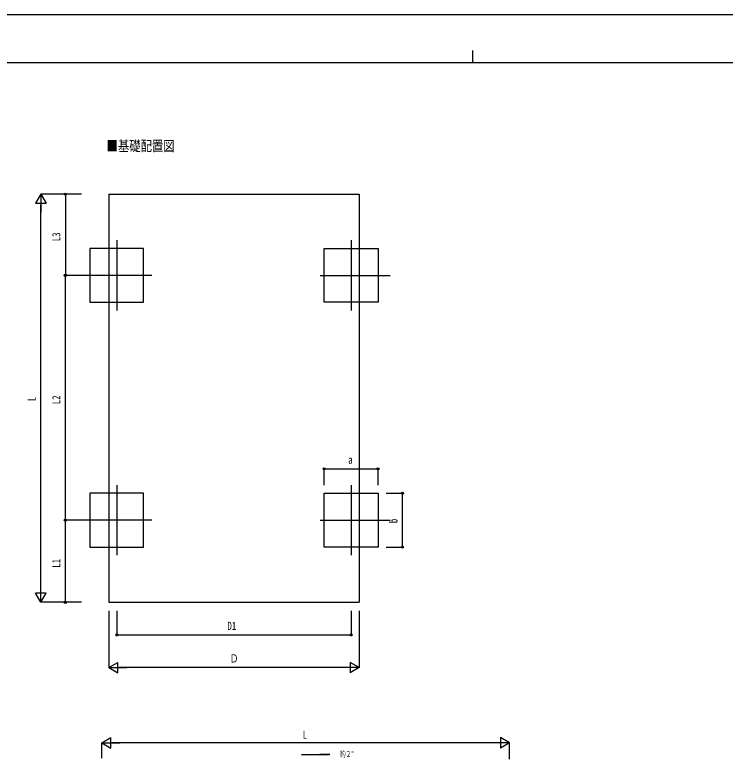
# Model space of a CAD drawing. Units: millimetres, scale not verified. Extents: x -12615 to 12615, y -8910 to 8910.
# Drawn here: x -5625 to 3079, y -255 to 8910 of the extents above; entities that cross this region are included whole.
import ezdxf
from ezdxf.enums import TextEntityAlignment as Align

# ---------------------------------------------------------------- set-up
doc = ezdxf.new("R2010")
doc.units = ezdxf.units.MM
doc.header["$LTSCALE"] = 40
for name, color, linetype in [('0-2_USER1', 3, 'Continuous'), ('0-3_YKK_12', 2, 'Continuous'), ('0-5_YKK_A1', 4, 'Continuous'), ('0-6_YKK_D', 6, 'Continuous'), ('0-7_YKK_ZWAK', 7, 'Continuous')]:
    doc.layers.add(name, color=color, linetype=linetype)
doc.styles.add('ＭＳ ゴシック', font='')
doc.styles.get('ＭＳ ゴシック').set_extended_font_data('MS Gothic')

msp = doc.modelspace()

# ---------------------------------------------------------------- linework, layer by layer
at = {"layer": '0-3_YKK_12'}
for p, q in [((-4377.29, 6149.84), (-4377.29, 5289.84)), ((-1504.29, 6149.84), (-1504.29, 5289.84)), ((-3947.29, 5719.84), (-4807.29, 5719.84)), ((-1884.29, 5719.84), (-1024.29, 5719.84)), ((-4377.29, 3149.84), (-4377.29, 2289.84)), ((-1504.29, 3149.84), (-1504.29, 2289.84)), ((-3947.29, 2719.84), (-4807.29, 2719.84)), ((-1884.29, 2719.84), (-1024.29, 2719.84))]:
    msp.add_line(p, q, dxfattribs=at)
at = {"layer": '0-5_YKK_A1'}
for p, q in [((-4475.79, 6714.05), (-4475.79, 1714.16)), ((-4475.79, 1714.16), (-1405.79, 1714.16)), ((-2111.38, -156.51), (-1775.38, -144.09)), ((-1775.38, -156.51), (-2111.38, -156.51)), ((-1775.38, -144.09), (-1775.38, -156.51))]:
    msp.add_line(p, q, dxfattribs=at)
msp.add_lwpolyline([(-4475.79, 6714.05), (-1405.79, 6714.05), (-1405.79, 1714.16)], dxfattribs=at)
for points in [[(-4047.29, 5389.84), (-4047.29, 6049.84), (-4707.29, 6049.84), (-4707.29, 5389.84)], [(-1834.29, 5389.84), (-1834.29, 6049.84), (-1174.29, 6049.84), (-1174.29, 5389.84)], [(-4047.29, 2389.84), (-4047.29, 3049.84), (-4707.29, 3049.84), (-4707.29, 2389.84)], [(-1834.29, 2389.84), (-1834.29, 3049.84), (-1174.29, 3049.84), (-1174.29, 2389.84)]]:
    msp.add_lwpolyline(points, close=True, dxfattribs=at)
at = {"layer": '0-6_YKK_D'}
for p, q in [((-5307.29, 6714.05), (-5371.54, 6602.77)), ((-4807.29, 6714.05), (-5308.29, 6714.05)), ((-5307.29, 6714.05), (-5243.04, 6602.77)), ((-5307.29, 6714.05), (-5307.29, 6491.48)), ((-4807.29, 6714.05), (-5008.29, 6714.05)), ((-5007.29, 6714.05), (-5007.29, 5719.84)), ((-5371.54, 6602.77), (-5243.04, 6602.77)), ((-5307.29, 1842.66), (-5307.29, 6585.55)), ((-4807.29, 5719.84), (-5008.29, 5719.84)), ((-4807.29, 5719.84), (-5008.29, 5719.84)), ((-5007.29, 2719.84), (-5007.29, 5719.84)), ((-1834.29, 3149.84), (-1834.29, 3350.84)), ((-1834.29, 3349.84), (-1174.29, 3349.84)), ((-1174.29, 3149.84), (-1174.29, 3350.84)), ((-1074.29, 3049.84), (-873.29, 3049.84)), ((-874.29, 2389.84), (-874.29, 3049.84)), ((-4807.29, 2719.84), (-5008.29, 2719.84)), ((-4807.29, 2719.84), (-5008.29, 2719.84)), ((-5007.29, 1714.16), (-5007.29, 2719.84)), ((-1074.29, 2389.84), (-873.29, 2389.84)), ((-5307.29, 1714.16), (-5307.29, 1936.73)), ((-5307.29, 1714.16), (-5371.54, 1825.45)), ((-5243.04, 1825.45), (-5371.54, 1825.45)), ((-5307.29, 1714.16), (-5243.04, 1825.45)), ((-4807.29, 1714.16), (-5308.29, 1714.16)), ((-4807.29, 1714.16), (-5008.29, 1714.16)), ((-4475.79, 1610.7), (-4475.79, 913.16)), ((-4377.29, 1610.7), (-4377.29, 1313.16)), ((-1504.29, 1610.7), (-1504.29, 1313.16)), ((-1405.79, 1610.7), (-1405.79, 913.16)), ((-4377.29, 1314.16), (-1504.29, 1314.16)), ((-4475.79, 914.16), (-4364.51, 978.41)), ((-4364.51, 849.91), (-4364.51, 978.41)), ((-1405.79, 914.16), (-1517.07, 978.41)), ((-1517.07, 978.41), (-1517.07, 849.91)), ((-4475.79, 914.16), (-4364.51, 849.91)), ((-4475.79, 914.16), (-4253.22, 914.16)), ((-1534.29, 914.16), (-4347.29, 914.16)), ((-1405.79, 914.16), (-1628.36, 914.16)), ((-1405.79, 914.16), (-1517.07, 849.91)), ((-4561.81, -8.21), (-4450.47, 56.08)), ((-4450.47, -72.5), (-4450.47, 56.08)), ((438.27, -8.21), (326.92, 56.08)), ((326.92, 56.08), (326.92, -72.5)), ((-4561.81, -197.58), (-4561.81, -7.21)), ((-4561.81, -8.21), (-4450.47, -72.5)), ((-4561.81, -8.21), (-4339.12, -8.21)), ((309.7, -8.21), (-4433.24, -8.21)), ((438.27, -8.21), (215.58, -8.21)), ((438.27, -8.21), (326.92, -72.5)), ((438.27, -208.21), (438.27, -7.21))]:
    msp.add_line(p, q, dxfattribs=at)
for centre in [(-5007.29, 6714.05), (-5007.29, 5719.84), (-5007.29, 5719.84), (-1834.29, 3349.84), (-1174.29, 3349.84), (-874.29, 3049.84), (-5007.29, 2719.84), (-5007.29, 2719.84), (-874.29, 2389.84), (-5007.29, 1714.16), (-4377.29, 1314.16), (-1504.29, 1314.16)]:
    msp.add_circle(centre, 12.75, dxfattribs=at)
at = {"layer": '0-7_YKK_ZWAK'}
for p, q in [((-14.94, 8475), (-14.94, 8325)), ((11685.06, 8325), (-11714.94, 8325))]:
    msp.add_line(p, q, dxfattribs=at)
msp.add_lwpolyline([(-12615, -8910), (12615, -8910), (12615, 8910), (-12615, 8910)], close=True, dxfattribs=at)

# ---------------------------------------------------------------- texts
at = {"layer": '0-2_USER1', "style": 'ＭＳ ゴシック'}
for s, height, width, p in [('■基礎配置図', 127.3, 0.8, (-4501.18, 7203.62)), ('約２°', 70.7, 0.7, (-1640.09, -201.31))]:
    msp.add_text(s, height=height, dxfattribs=dict(at, width=width)).set_placement(p, align=Align.BOTTOM_LEFT)
at = {"layer": '0-6_YKK_D', "style": 'ＭＳ ゴシック', "width": 0.8}
for s, p in [('L3', (-5039.29, 6137.74)), ('L', (-5339.29, 4178.11)), ('L2', (-5039.29, 4140.64)), ('b', (-906.29, 2683.84)), ('L1', (-5039.29, 2137.8))]:
    msp.add_text(s, height=98.97, rotation=90, dxfattribs=at).set_placement(p, align=Align.BOTTOM_LEFT)
for s, p in [('a', (-1540.29, 3381.84)), ('D1', (-3019.99, 1346.16)), ('Ｄ', (-2994.79, 946.16)), ('L', (-2097.77, 11.79))]:
    msp.add_text(s, height=98.97, dxfattribs=at).set_placement(p, align=Align.BOTTOM_LEFT)

doc.saveas('drawing.dxf')
